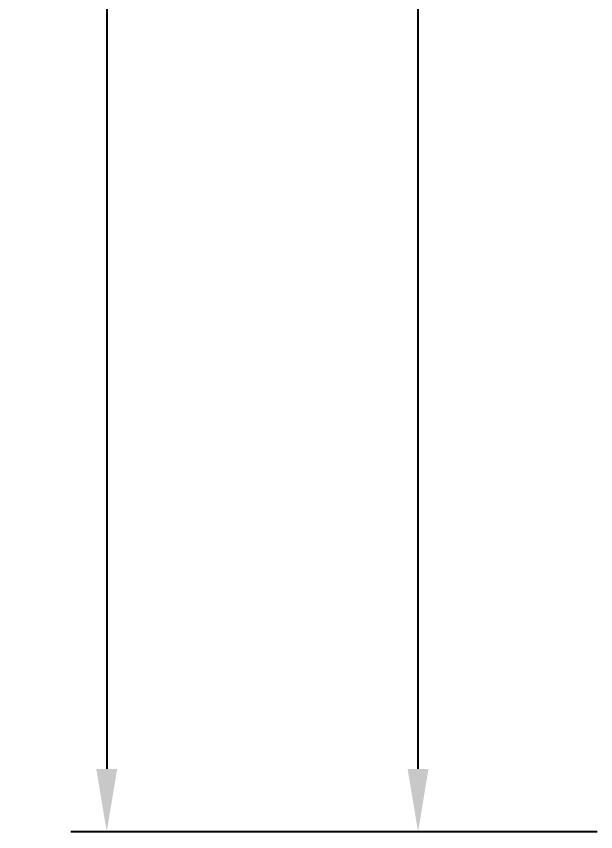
# Model space of a CAD drawing. Extents: x 8340 to 8934, y -6177 to -5757.
# Drawn here: x 8464.48 to 8496.81, y -6038.98 to -5993.49 of the extents above; entities that cross this region are included whole.
import ezdxf

# ---------------------------------------------------------------- set-up
doc = ezdxf.new("R2010")
doc.units = 0
doc.header["$LTSCALE"] = 7
doc.header["$MEASUREMENT"] = 0
doc.layers.get('Defpoints').update_dxf_attribs({"linetype": 'CONTINUOUS'})
doc.layers.add('D', color=2, linetype='CONTINUOUS')
doc.styles.add('GHS', font='ROMANS.shx', dxfattribs={"bigfont": 'GHS.shx'})
doc.dimstyles.new('HONG', dxfattribs={"dimscale": 0, "dimtxt": 3.5, "dimasz": 3.5, "dimexe": 2, "dimexo": 1, "dimgap": 1, "dimtad": 1, "dimdec": 4, "dimdsep": 46, "dimtxsty": 'GHS', "dimcen": 3, "dimclrd": 2, "dimclre": 2, "dimclrt": 2, "dimadec": 0, "dimazin": 0, "dimtfac": 1, "dimtdec": 4, "dimtmove": 0, "dimatfit": 2, "dimfxl": 0, "dimtvp": 1, "dimtolj": 1, "dimarcsym": 0})

# ---------------------------------------------------------------- blocks, each defined once
blk = doc.blocks.new('*D13')
at = {"layer": 'D', "color": 2, "lineweight": -2}
for p, q in [((8503.894, -5913.982), (8484.901, -5913.982)), ((8486.901, -6035.482), (8486.901, -5917.482)), ((8496.894, -6038.982), (8484.901, -6038.982))]:
    blk.add_line(p, q, dxfattribs=at)
at = {"layer": 'D', "color": 2}
for points in [[(8486.318, -5917.482), (8487.485, -5917.482), (8486.901, -5913.982)], [(8486.318, -6035.482), (8487.485, -6035.482), (8486.901, -6038.982)]]:
    blk.add_solid(points, dxfattribs=at)
at = {"layer": 'Defpoints', "color": 0}
for p in [(8486.901, -5913.982), (8504.894, -5913.982), (8497.894, -6038.982)]:
    blk.add_point(p, dxfattribs=at)
at = {"layer": 'D', "color": 2, "insert": (8484.151, -5976.482), "char_height": 3.5, "attachment_point": 5, "rotation": 90, "style": 'GHS'}
blk.add_mtext('\\A1;125', dxfattribs=at)
blk = doc.blocks.new('*D14')
at = {"layer": 'D', "color": 2, "lineweight": -2}
for p, q in [((8504.884, -5856.982), (8467.529, -5856.982)), ((8469.529, -5860.482), (8469.529, -6035.482)), ((8491.703, -6038.982), (8467.529, -6038.982))]:
    blk.add_line(p, q, dxfattribs=at)
at = {"layer": 'D', "color": 2}
for points in [[(8468.946, -5860.482), (8470.112, -5860.482), (8469.529, -5856.982)], [(8468.946, -6035.482), (8470.112, -6035.482), (8469.529, -6038.982)]]:
    blk.add_solid(points, dxfattribs=at)
at = {"layer": 'Defpoints', "color": 0}
for p in [(8505.884, -5856.982), (8469.529, -6038.982), (8492.703, -6038.982)]:
    blk.add_point(p, dxfattribs=at)
at = {"layer": 'D', "color": 2, "insert": (8466.779, -5949.423), "char_height": 3.5, "attachment_point": 5, "rotation": 90, "style": 'GHS'}
blk.add_mtext('\\A1;182', dxfattribs=at)

msp = doc.modelspace()

# ---------------------------------------------------------------- dimensions: what is measured, and where the dimension line sits
at = {"layer": 'D'}
for base, p1, p2, text, picture, middle in [((8469.52913, -6038.98238), (8505.88431, -5856.98238), (8492.70258, -6038.98238), '182', '*D14', (8469.52913, -5949.42333)), ((8486.90143, -5913.98232), (8497.89439, -6038.98238), (8504.89407, -5913.98232), '125', '*D13', (8486.90143, -5976.48235))]:
    dim = msp.add_linear_dim(base=base, p1=p1, p2=p2, angle=90, text=text, dimstyle='HONG', override={"dimscale": 1, "dimadec": 4, "dimazin": 2}, dxfattribs=at)
    dim.commit()
    dim.dimension.update_dxf_attribs({"geometry": picture, "text_midpoint": middle, "dimtype": 160})

doc.saveas('drawing.dxf')
